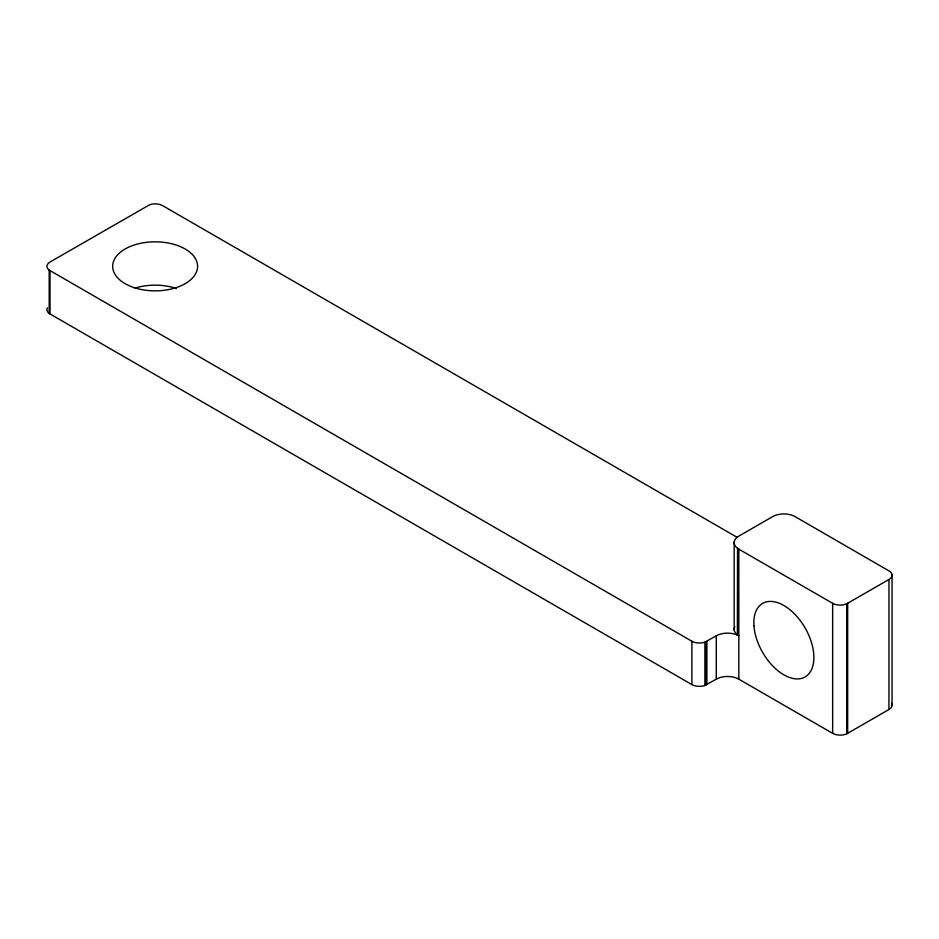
<?xml version="1.0" encoding="UTF-8"?>
<svg xmlns="http://www.w3.org/2000/svg" width="939" height="939" viewBox="0 0 939 939"><rect width="100%" height="100%" fill="white"/><g stroke="black" fill="none" stroke-linecap="round" stroke-linejoin="round"><path stroke-width="1.41" d="M738.817 679.167L738.817 549.139L737.549 548.306A15.916 9.19 0 0 1 738.817 536.134L772.597 516.638A15.916 9.19 0 0 1 795.122 516.638L889.808 571.37A10.611 6.127 0 0 1 888.963 579.48L888.963 709.508L846.708 733.84A10.622 6.127 0 0 1 832.658 733.347L738.817 679.167A15.928 9.19 0 0 0 716.293 679.167L704.896 685.493A10.622 6.127 0 0 1 691.902 684.59L49.192 313.462A10.622 6.127 0 0 1 47.408 307.851M832.658 733.347L832.658 603.319L738.817 549.139M846.708 733.84L846.708 603.812L888.963 579.48M737.549 548.306L737.373 635.093L738.817 635.82M737.279 537.413L162.647 205.653A10.622 6.127 0 0 0 149.653 204.749L50.037 262.004A10.622 6.127 0 0 0 49.192 270.115L691.902 641.243A10.622 6.127 0 0 0 704.896 642.159L716.293 635.82A15.928 9.19 0 0 1 737.373 635.093L736.458 634.071M892.05 574.774L892.05 705.541M847.671 603.319L847.671 733.347M734.181 542.085L734.181 629.881M716.293 635.82L716.293 679.167M706.914 641.243L706.914 684.59M705.952 641.736L705.952 685.071M704.896 642.159L704.896 685.493M691.902 641.243L691.902 684.59M50.037 270.667L50.037 314.013M49.192 270.115L49.192 313.462M135.11 288.062A42.466 24.52 0 0 1 176.368 288.449M891.592 703.346A10.622 6.127 0 0 1 888.963 709.508M846.708 603.812A10.611 6.127 0 0 1 832.658 603.319M736.458 634.071A15.916 9.19 0 0 1 734.873 626.583M133.901 287.569A42.466 24.52 0 0 0 197.601 266.336A42.466 24.52 0 0 0 133.901 245.102A42.466 24.52 0 0 0 133.901 287.569M753.935 625.679A42.466 24.52 60 0 0 800.932 678.545A42.466 24.52 60 0 0 796.718 616.254A42.466 24.52 60 0 0 753.935 625.679"/></g></svg>
